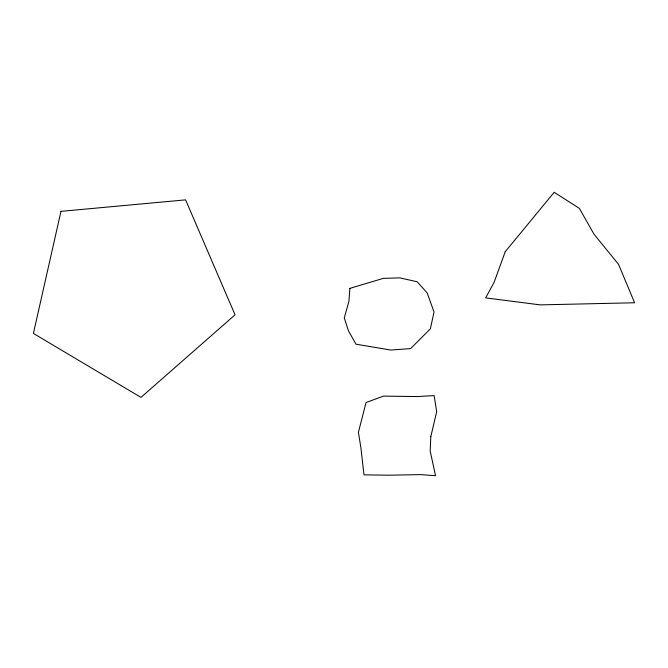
<?xml version="1.0" encoding="UTF-8"?>
<svg xmlns="http://www.w3.org/2000/svg" width="668" height="668" viewBox="0 0 668 668"><rect width="100%" height="100%" fill="white"/><g stroke="black" fill="none" stroke-linecap="round" stroke-linejoin="round"><path stroke-width="1" d="M430.793 436.738L430.192 451.05L435.528 475.716L420.748 474.622L388.776 475.199L363.968 474.856L360.92 447.911L358.415 432.288L366.056 402.528L383.457 396.116L417.124 396.55L434.125 395.606L436.68 411.697L430.793 436.738M349.898 288.359L348.921 301.285L344.287 317.868L348.437 330.794L355.994 344.204L390.863 350.057L410.611 348.587L430.367 328.84L434.025 312.014L427.194 292.993L417.199 281.779L399.881 277.88L383.307 278.364L349.898 288.359M60.98 211.355L33.4 333.432L140.981 397.385L235.044 314.828L185.595 199.866L60.98 211.355M505.225 251.719L494.036 282.497L485.644 297.878L540.187 304.875L634.6 302.771L618.518 264.311L594.036 234.243L579.356 208.366L554.181 192.284L505.225 251.719"/></g></svg>
